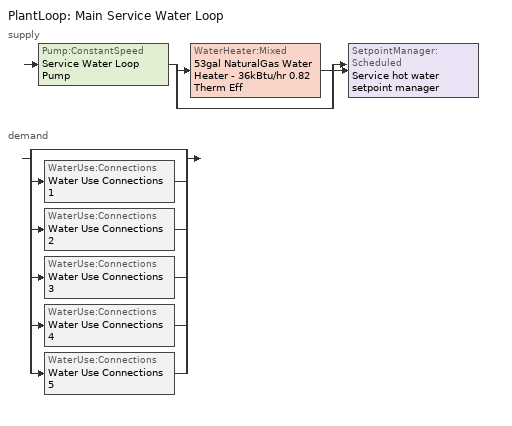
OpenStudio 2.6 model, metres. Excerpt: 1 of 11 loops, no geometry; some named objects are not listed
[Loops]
PlantLoop 'Main Service Water Loop'
 supply: Pump:ConstantSpeed 'Service Water Loop Pump' > split
  | WaterHeater:Mixed '53gal NaturalGas Water Heater - 36kBtu/hr 0.82 Therm Eff'
  | bypass
  join > SetpointManager:Scheduled 'Service hot water setpoint manager'
 demand: split
  | bypass
  | WaterUse:Connections 'Water Use Connections 1'
  | WaterUse:Connections 'Water Use Connections 2'
  | WaterUse:Connections 'Water Use Connections 3'
  | WaterUse:Connections 'Water Use Connections 4'
  | WaterUse:Connections 'Water Use Connections 5'
[PlantLoop]
Main Service Water Loop: Glycol Concentration=0; Maximum Loop Temperature {C}=60; Minimum Loop Temperature {C}=10; Plant Loop Volume {m3}=Autocalculate; Load Distribution Scheme=Optimal
[Sizing:Plant]
Main Service Water Loop: Loop Type=Heating; Design Loop Exit Temperature {C}=60; Loop Design Temperature Difference {deltaC}=5; Sizing Option=NonCoincident; Zone Timesteps in Averaging Window=1; Coincident Sizing Factor Mode=None
[Pump:ConstantSpeed]
Service Water Loop Pump: Rated Flow Rate {m3/s}=autosize; Rated Pump Head {Pa}=2125.66; Rated Power Consumption {W}=autosize; Motor Efficiency=0.7; Fraction of Motor Inefficiencies to Fluid Stream=0; Pump Control Type=Intermittent; Design Power Sizing Method=PowerPerFlowPerPressure; Design Electric Power per Unit Flow Rate {W/(m3/s)}=348701.1; Design Shaft Power per Unit Flow Rate per Unit Head {W-s/m3-Pa}=1.28205
[SetpointManager:Scheduled]
Service hot water setpoint manager: Control Variable=Temperature; Schedule=Service Water Loop Temp - 140F
[WaterHeater:Mixed]
53gal NaturalGas Water Heater - 36kBtu/hr 0.82 Therm Eff: Tank Volume {m3}=0.19929; Setpoint Temperature Schedule=Service Water Loop Temp - 140F; Deadband Temperature Difference {deltaC}=2; Maximum Temperature Limit {C}=82.2222; Heater Control Type=Cycle; Heater Maximum Capacity {W}=10412.9; Heater Fuel Type=NaturalGas; Heater Thermal Efficiency=0.82; Part Load Factor Curve=SWH-EFFFPLR-NECB2011; Off Cycle Parasitic Fuel Consumption Rate {W}=20; Off Cycle Parasitic Fuel Type=NaturalGas; Off Cycle Parasitic Heat Fraction to Tank=0.8; On Cycle Parasitic Fuel Type=NaturalGas; On Cycle Parasitic Heat Fraction to Tank=0; Ambient Temperature Indicator=Schedule; Ambient Temperature Schedule=Water Heater Ambient Temp Schedule - 70F; Off Cycle Loss Coefficient to Ambient Temperature {W/K}=3.37041; On Cycle Loss Coefficient to Ambient Temperature {W/K}=3.37041; Use Side Effectiveness=1; Source Side Effectiveness=1; Use Side Design Flow Rate {m3/s}=autosize; Source Side Design Flow Rate {m3/s}=autosize; Indirect Water Heating Recovery Time {hr}=1.5; Source Side Flow Control Mode=IndirectHeatPrimarySetpoint
[WaterUse:Connections]
Name | Water Use Equipment Name 1
Water Use Connections 1 | Warehouse - fine - refrigerated-space function Service Water Use 0.21gal/min
Water Use Connections 2 | Warehouse - fine-space function Service Water Use 0.28gal/min
Water Use Connections 3 | Warehouse - med/blk - refrigerated-space function Service Water Use 0.1gal/min
Water Use Connections 4 | Warehouse - med/blk-space function Service Water Use 0.1gal/min
Water Use Connections 5 | Warehouse - med/blk2-space function Service Water Use 0.1gal/min
[WaterUse:Equipment:Definition]
Name | Peak Flow Rate {m3/s} | Target Temperature Schedule | Sensible Fraction Schedule | Latent Fraction Schedule
Warehouse - fine - refrigerated-space function Service Water Use Def 0.21gal/min | 1.31284e-05 | Schedule Ruleset 5 | Schedule Ruleset 3 | Schedule Ruleset 4
Warehouse - fine-space function Service Water Use Def 0.28gal/min | 1.75046e-05 | Schedule Ruleset 8 | Schedule Ruleset 6 | Schedule Ruleset 7
Warehouse - med/blk - refrigerated-space function Service Water Use Def 0.1gal/min | 6.56422e-06 | Schedule Ruleset 11 | Schedule Ruleset 9 | Schedule Ruleset 10
Warehouse - med/blk-space function Service Water Use Def 0.1gal/min | 6.56422e-06 | Schedule Ruleset 14 | Schedule Ruleset 12 | Schedule Ruleset 13
Warehouse - med/blk2-space function Service Water Use Def 0.1gal/min | 6.56422e-06 | Schedule Ruleset 17 | Schedule Ruleset 15 | Schedule Ruleset 16
[WaterUse:Equipment] Flow Rate Fraction Schedule=NECB-A-Service Water Heating
Name | Water Use Equipment Definition | Space
Warehouse - fine - refrigerated-space function Service Water Use 0.21gal/min | Warehouse - fine - refrigerated-space function Service Water Use Def 0.21gal/min | Warehouse - fine - refrigerated-Space Function
Warehouse - fine-space function Service Water Use 0.28gal/min | Warehouse - fine-space function Service Water Use Def 0.28gal/min | Warehouse - fine-Space Function
Warehouse - med/blk - refrigerated-space function Service Water Use 0.1gal/min | Warehouse - med/blk - refrigerated-space function Service Water Use Def 0.1gal/min | Warehouse - med/blk - refrigerated-Space Function
Warehouse - med/blk-space function Service Water Use 0.1gal/min | Warehouse - med/blk-space function Service Water Use Def 0.1gal/min | Warehouse - med/blk-Space Function
Warehouse - med/blk2-space function Service Water Use 0.1gal/min | Warehouse - med/blk2-space function Service Water Use Def 0.1gal/min | Warehouse - med/blk2-Space Function
[Schedule:Ruleset]
Name | Default Day Schedule
Service Water Loop Temp - 140F | Service Water Loop Temp - 140F Default
Water Heater Ambient Temp Schedule - 70F | Water Heater Ambient Temp Schedule - 70F Default
Schedule Ruleset 3 | Schedule Day 13
Schedule Ruleset 4 | Schedule Day 14
Schedule Ruleset 5 | Schedule Day 15
NECB-A-Service Water Heating | NECB-A-Service Water Heating Default
Schedule Ruleset 6 | Schedule Day 16
Schedule Ruleset 7 | Schedule Day 17
Schedule Ruleset 8 | Schedule Day 18
Schedule Ruleset 9 | Schedule Day 19
Schedule Ruleset 10 | Schedule Day 20
Schedule Ruleset 11 | Schedule Day 21
Schedule Ruleset 12 | Schedule Day 22
Schedule Ruleset 13 | Schedule Day 23
Schedule Ruleset 14 | Schedule Day 24
Schedule Ruleset 15 | Schedule Day 25
Schedule Ruleset 16 | Schedule Day 26
Schedule Ruleset 17 | Schedule Day 27
[Schedule:Day]
Service Water Loop Temp - 140F Default; Schedule Day 15; Schedule Day 18; Schedule Day 21; Schedule Day 24; Schedule Day 27: 24, 0, 60
Water Heater Ambient Temp Schedule - 70F Default: 24, 0, 21.1111
Schedule Day 13; Schedule Day 16; Schedule Day 19; Schedule Day 22; Schedule Day 25: 24, 0, 0.2
Schedule Day 14; NECB-A-Service Water Heating Sat Day; NECB-A-Service Water Heating Sun|Hol Day; Schedule Day 17; Schedule Day 20; Schedule Day 23; Schedule Day 26: 24, 0, 0.05
NECB-A-Service Water Heating Default; NECB-A-Service Water Heating Default|Wkdy Day: 7, 0, 0.05, 8, 0, 0.1, 10, 0, 0.5, 16, 0, 0.9, 17, 0, 0.7, 18, 0, 0.5, 19, 0, 0.3, 22, 0, 0.2, 24, 0, 0.05
[Schedule:Rule] Schedule Ruleset=NECB-A-Service Water Heating; Date Specification Type=DateRange; Start Month=1; Start Day=1; End Month=12; End Day=31
Name | Rule Order | Day Schedule | Apply Monday | Apply Tuesday | Apply Wednesday | Apply Thursday | Apply Friday | Apply Saturday | Apply Sunday
Schedule Rule 17 | 2 | NECB-A-Service Water Heating Default|Wkdy Day | Yes | Yes | Yes | Yes | Yes
Schedule Rule 18 | 1 | NECB-A-Service Water Heating Sat Day |  |  |  |  |  | Yes
Schedule Rule 19 | 0 | NECB-A-Service Water Heating Sun|Hol Day |  |  |  |  |  |  | Yes
[Curve:Cubic]
SWH-EFFFPLR-NECB2011: Coefficient1 Constant=0.7576; Coefficient2 x=1.0071; Coefficient3 x**2=-1.4443; Coefficient4 x**3=0.6844; Minimum Value of x=0; Maximum Value of x=1
